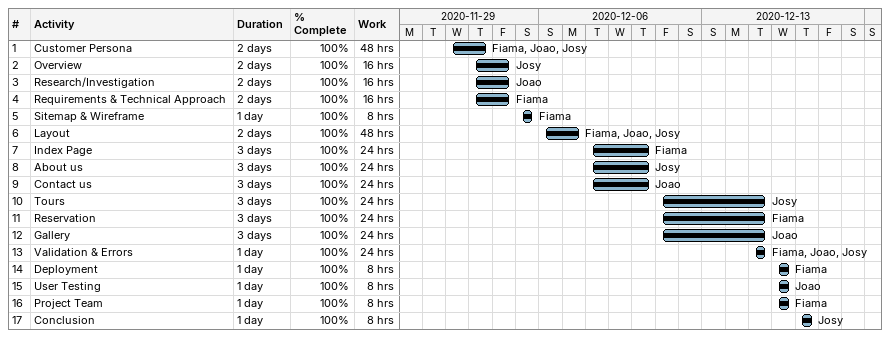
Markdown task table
| ID | Task | Duration | Start | Finish | Resources | % complete | Work (h) |
|---|---|---|---|---|---|---|---|
| 1 | Customer Persona | 2d | 2020-12-02 | 2020-12-03 | Fiama, Joao, Josy | 100 | 48 |
| 2 | Overview | 2d | 2020-12-03 | 2020-12-04 | Josy | 100 | 16 |
| 3 | Research/Investigation | 2d | 2020-12-03 | 2020-12-04 | Joao | 100 | 16 |
| 4 | Requirements & Technical Approach | 2d | 2020-12-03 | 2020-12-04 | Fiama | 100 | 16 |
| 5 | Sitemap & Wireframe | 1d | 2020-12-05 | 2020-12-05 | Fiama | 100 | 8 |
| 6 | Layout | 2d | 2020-12-06 | 2020-12-07 | Fiama, Joao, Josy | 100 | 48 |
| 7 | Index Page | 3d | 2020-12-08 | 2020-12-10 | Fiama | 100 | 24 |
| 8 | About us | 3d | 2020-12-08 | 2020-12-10 | Josy | 100 | 24 |
| 9 | Contact us | 3d | 2020-12-08 | 2020-12-10 | Joao | 100 | 24 |
| 10 | Tours | 3d | 2020-12-11 | 2020-12-15 | Josy | 100 | 24 |
| 11 | Reservation | 3d | 2020-12-11 | 2020-12-15 | Fiama | 100 | 24 |
| 12 | Gallery | 3d | 2020-12-11 | 2020-12-15 | Joao | 100 | 24 |
| 13 | Validation & Errors | 1d | 2020-12-15 | 2020-12-15 | Fiama, Joao, Josy | 100 | 24 |
| 14 | Deployment | 1d | 2020-12-16 | 2020-12-16 | Fiama | 100 | 8 |
| 15 | User Testing | 1d | 2020-12-16 | 2020-12-16 | Joao | 100 | 8 |
| 16 | Project Team | 1d | 2020-12-16 | 2020-12-16 | Fiama | 100 | 8 |
| 17 | Conclusion | 1d | 2020-12-17 | 2020-12-17 | Josy | 100 | 8 |
